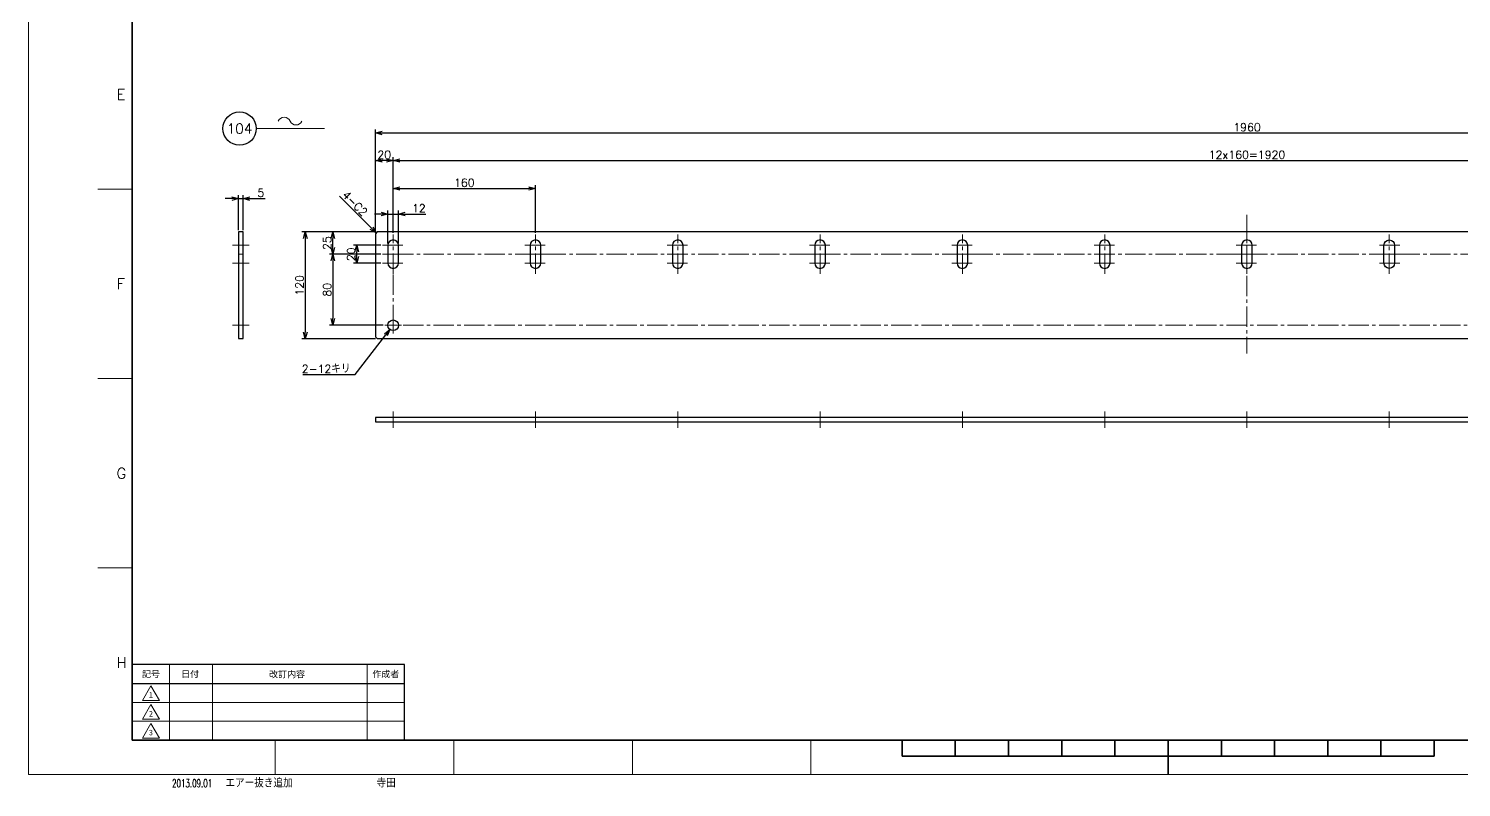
# Model space of a CAD drawing. Header units: millimetres. Extents: x 0 to 2485, y -14 to 1749.
# Drawn here: x 0 to 1611, y -14 to 839 of the extents above; entities that cross this region are included whole.
import ezdxf
from ezdxf import colors
from ezdxf.entities.mleader import LeaderData, LeaderLine
from ezdxf.enums import TextEntityAlignment as Align
from ezdxf.math import Vec2, Vec3

# ---------------------------------------------------------------- set-up
doc = ezdxf.new("R2010")
doc.units = ezdxf.units.MM
doc.header["$LTSCALE"] = 1.2
doc.header["$PDMODE"] = 99
doc.header["$PDSIZE"] = 1
doc.linetypes.add('CENTER2', pattern=[28.575, 19.05, -3.175, 3.175, -3.175])
for name, color, linetype, lineweight in [('05_CENTER', 4, 'CENTER2', 13), ('08_DIM', 3, 'Continuous', 13), ('90_FRAME', 5, 'Continuous', 35)]:
    doc.layers.add(name, color=color, linetype=linetype, lineweight=lineweight)
doc.layers.add('10_DRAFT', color=8, linetype='Continuous', lineweight=0, plot=False)
doc.layers.add('91_BLANK', color=5, linetype='Continuous', lineweight=0, plot=False)
doc.styles.add('KSS_TXT', font='txt.shx', dxfattribs={"bigfont": 'extfont2.shx'})
doc.styles.add('MS_G', font='MS Gothic.ttf')
doc.styles.get("Standard").update_dxf_attribs({"font": 'txt.shx', "bigfont": 'extfont2.shx'})
doc.styles.add('表題用', font='MS PGothic.ttf')
doc.dimstyles.new('KSS_DIM', dxfattribs={"dimscale": 3, "dimtxt": 3, "dimasz": 2.5, "dimexe": 1.25, "dimexo": 0.625, "dimtad": 1, "dimdsep": 46, "dimtxsty": 'KSS_TXT', "dimblk": 'OPEN30', "dimcen": 0, "dimazin": 2, "dimtfac": 0.75, "dimtmove": 0, "dimatfit": 3, "dimldrblk": 'OPEN30', "dimfxl": 1.25, "dimtolj": 1, "dimarcsym": 0})
doc.dimstyles.new('KSS_DIM$3', dxfattribs={"dimscale": 3, "dimtxt": 3, "dimasz": 2.5, "dimexe": 1.25, "dimexo": 0.625, "dimtad": 1, "dimtih": 1, "dimtoh": 1, "dimdsep": 46, "dimtxsty": 'KSS_TXT', "dimblk": 'OPEN30', "dimcen": 0, "dimazin": 2, "dimtfac": 0.75, "dimtofl": 0, "dimtmove": 0, "dimatfit": 3, "dimldrblk": 'OPEN30', "dimfxl": 1.25, "dimtolj": 1, "dimarcsym": 0})

# ---------------------------------------------------------------- blocks, each defined once
blk = doc.blocks.new('AM_BALLOON1')
at = {"transparency": 16777216}
blk.add_circle((0, 0), 5, dxfattribs=at)
blk.add_attdef('B_NUMBER', text='', height=3, dxfattribs=at).set_placement((0, 0), align=Align.MIDDLE_CENTER)
blk = doc.blocks.new('_OPEN')
at = {"color": 0, "linetype": 'ByBlock'}
for p, q in [((-1, 0.17), (0, 0)), ((0, 0), (-1, -0.17)), ((0, 0), (-1, 0))]:
    blk.add_line(p, q, dxfattribs=at)
blk = doc.blocks.new('_Open30')
at = {"color": 0, "linetype": 'ByBlock', "lineweight": -2}
for p, q in [((-1, 0.27), (0, 0)), ((0, 0), (-1, -0.27)), ((0, 0), (-1, 0))]:
    blk.add_line(p, q, dxfattribs=at)
blk = doc.blocks.new('*D161')
at = {"layer": '08_DIM', "color": 0, "lineweight": -2, "transparency": 16777216}
for p, q in [((228.6, 647.8), (221.1, 647.8)), ((236.1, 612.1), (236.1, 651.5)), ((236.1, 647.8), (241.1, 647.8)), ((241.1, 612.1), (241.1, 651.5)), ((248.6, 647.8), (265.9, 647.8))]:
    blk.add_line(p, q, dxfattribs=at)
at = {"layer": 'Defpoints', "color": 0, "transparency": 16777216}
for p in [(241.1, 647.8), (236.1, 610.2), (241.1, 610.2)]:
    blk.add_point(p, dxfattribs=at)
at = {"layer": '08_DIM', "color": 0, "lineweight": -2, "transparency": 16777216, "xscale": 7.5, "yscale": 7.5, "zscale": 7.5}
blk.add_blockref('_Open30', (236.1, 647.8), dxfattribs=at)
at = {"layer": '08_DIM', "color": 0, "lineweight": -2, "transparency": 16777216, "xscale": 7.5, "yscale": 7.5, "zscale": 7.5, "rotation": 180}
blk.add_blockref('_Open30', (241.1, 647.8), dxfattribs=at)
at = {"layer": '08_DIM', "color": 0, "transparency": 16777216, "insert": (261, 654.2), "char_height": 9, "attachment_point": 5, "style": 'KSS_TXT'}
blk.add_mtext('\\A1;5', dxfattribs=at)
blk = doc.blocks.new('*D164')
at = {"layer": '08_DIM', "color": 0, "lineweight": -2, "transparency": 16777216}
for p, q in [((389.9, 610.2), (307.3, 610.2)), ((311, 602.7), (311, 497.7)), ((389.9, 490.2), (307.3, 490.2))]:
    blk.add_line(p, q, dxfattribs=at)
at = {"layer": 'Defpoints', "color": 0, "transparency": 16777216}
for p in [(391.8, 610.2), (311, 490.2), (391.8, 490.2)]:
    blk.add_point(p, dxfattribs=at)
at = {"layer": '08_DIM', "color": 0, "lineweight": -2, "transparency": 16777216, "xscale": 7.5, "yscale": 7.5, "zscale": 7.5}
for p, rotation in [((311, 610.2), 90), ((311, 490.2), 270)]:
    blk.add_blockref('_Open30', p, dxfattribs=dict(at, rotation=rotation))
at = {"layer": '08_DIM', "color": 0, "transparency": 16777216, "insert": (304.6, 550.2), "char_height": 9, "attachment_point": 5, "rotation": 90, "style": 'KSS_TXT'}
blk.add_mtext('\\A1;120', dxfattribs=at)
blk = doc.blocks.new('*D165')
at = {"layer": '08_DIM', "color": 0, "lineweight": -2, "transparency": 16777216}
for p, q in [((395.9, 585.2), (338.2, 585.2)), ((342, 577.7), (342, 512.7)), ((398.6, 505.2), (338.2, 505.2))]:
    blk.add_line(p, q, dxfattribs=at)
at = {"layer": 'Defpoints', "color": 0, "transparency": 16777216}
for p in [(397.8, 585.2), (342, 505.2), (400.4, 505.2)]:
    blk.add_point(p, dxfattribs=at)
at = {"layer": '08_DIM', "color": 0, "lineweight": -2, "transparency": 16777216, "xscale": 7.5, "yscale": 7.5, "zscale": 7.5}
for p, rotation in [((342, 585.2), 90), ((342, 505.2), 270)]:
    blk.add_blockref('_Open30', p, dxfattribs=dict(at, rotation=rotation))
at = {"layer": '08_DIM', "color": 0, "transparency": 16777216, "insert": (335.6, 545.2), "char_height": 9, "attachment_point": 5, "rotation": 90, "style": 'KSS_TXT'}
blk.add_mtext('\\A1;80', dxfattribs=at)
blk = doc.blocks.new('*D166')
at = {"layer": '08_DIM', "color": 0, "lineweight": -2, "transparency": 16777216}
for p, q in [((389.9, 610.2), (338.2, 610.2)), ((342, 592.7), (342, 602.7)), ((395.9, 585.2), (338.2, 585.2))]:
    blk.add_line(p, q, dxfattribs=at)
at = {"layer": 'Defpoints', "color": 0, "transparency": 16777216}
for p in [(342, 610.2), (391.8, 610.2), (397.8, 585.2)]:
    blk.add_point(p, dxfattribs=at)
at = {"layer": '08_DIM', "color": 0, "lineweight": -2, "transparency": 16777216, "xscale": 7.5, "yscale": 7.5, "zscale": 7.5}
for p, rotation in [((342, 610.2), 90), ((342, 585.2), 270)]:
    blk.add_blockref('_Open30', p, dxfattribs=dict(at, rotation=rotation))
at = {"layer": '08_DIM', "color": 0, "transparency": 16777216, "insert": (335.6, 597.7), "char_height": 9, "attachment_point": 5, "rotation": 90, "style": 'KSS_TXT'}
blk.add_mtext('\\A1;25', dxfattribs=at)
blk = doc.blocks.new('*D167')
at = {"layer": '08_DIM', "color": 0, "lineweight": -2, "transparency": 16777216}
for p, q in [((409.8, 609.1), (409.8, 662.8)), ((569.8, 609.1), (569.8, 662.8)), ((417.3, 659.1), (562.3, 659.1))]:
    blk.add_line(p, q, dxfattribs=at)
at = {"layer": 'Defpoints', "color": 0, "transparency": 16777216}
for p in [(569.8, 659.1), (409.8, 607.2), (569.8, 607.2)]:
    blk.add_point(p, dxfattribs=at)
at = {"layer": '08_DIM', "color": 0, "lineweight": -2, "transparency": 16777216, "xscale": 7.5, "yscale": 7.5, "zscale": 7.5, "rotation": 180}
blk.add_blockref('_Open30', (409.8, 659.1), dxfattribs=at)
at = {"layer": '08_DIM', "color": 0, "lineweight": -2, "transparency": 16777216, "xscale": 7.5, "yscale": 7.5, "zscale": 7.5}
blk.add_blockref('_Open30', (569.8, 659.1), dxfattribs=at)
at = {"layer": '08_DIM', "color": 0, "transparency": 16777216, "insert": (489.8, 665.5), "char_height": 9, "attachment_point": 5, "style": 'KSS_TXT'}
blk.add_mtext('\\A1;160', dxfattribs=at)
blk = doc.blocks.new('*D168')
at = {"layer": '08_DIM', "color": 0, "lineweight": -2, "transparency": 16777216}
for p, q in [((389.8, 610.1), (389.8, 725.3)), ((2349.8, 610.1), (2349.8, 725.3)), ((397.3, 721.6), (2342.3, 721.6))]:
    blk.add_line(p, q, dxfattribs=at)
at = {"layer": 'Defpoints', "color": 0, "transparency": 16777216}
for p in [(2349.8, 721.6), (389.8, 608.2), (2349.8, 608.2)]:
    blk.add_point(p, dxfattribs=at)
at = {"layer": '08_DIM', "color": 0, "lineweight": -2, "transparency": 16777216, "xscale": 7.5, "yscale": 7.5, "zscale": 7.5, "rotation": 180}
blk.add_blockref('_Open30', (389.8, 721.6), dxfattribs=at)
at = {"layer": '08_DIM', "color": 0, "lineweight": -2, "transparency": 16777216, "xscale": 7.5, "yscale": 7.5, "zscale": 7.5}
blk.add_blockref('_Open30', (2349.8, 721.6), dxfattribs=at)
at = {"layer": '08_DIM', "color": 0, "transparency": 16777216, "insert": (1369.8, 728), "char_height": 9, "attachment_point": 5, "style": 'KSS_TXT'}
blk.add_mtext('\\A1;1960', dxfattribs=at)
blk = doc.blocks.new('*D169')
at = {"layer": '08_DIM', "color": 0, "lineweight": -2, "transparency": 16777216}
for p, q in [((409.8, 609.1), (409.8, 694.3)), ((2329.8, 609.1), (2329.8, 694.3)), ((417.3, 690.6), (2322.3, 690.6))]:
    blk.add_line(p, q, dxfattribs=at)
at = {"layer": 'Defpoints', "color": 0, "transparency": 16777216}
for p in [(2329.8, 690.6), (409.8, 607.2), (2329.8, 607.2)]:
    blk.add_point(p, dxfattribs=at)
at = {"layer": '08_DIM', "color": 0, "lineweight": -2, "transparency": 16777216, "xscale": 7.5, "yscale": 7.5, "zscale": 7.5, "rotation": 180}
blk.add_blockref('_Open30', (409.8, 690.6), dxfattribs=at)
at = {"layer": '08_DIM', "color": 0, "lineweight": -2, "transparency": 16777216, "xscale": 7.5, "yscale": 7.5, "zscale": 7.5}
blk.add_blockref('_Open30', (2329.8, 690.6), dxfattribs=at)
at = {"layer": '08_DIM', "color": 0, "transparency": 16777216, "insert": (1369.8, 697), "char_height": 9, "attachment_point": 5, "style": 'KSS_TXT'}
blk.add_mtext('\\A1;12x160=1920', dxfattribs=at)
blk = doc.blocks.new('*D170')
at = {"layer": '08_DIM', "color": 0, "lineweight": -2, "transparency": 16777216}
for p, q in [((389.8, 610.1), (389.8, 694.3)), ((409.8, 609.1), (409.8, 694.3)), ((402.3, 690.6), (397.3, 690.6))]:
    blk.add_line(p, q, dxfattribs=at)
at = {"layer": 'Defpoints', "color": 0, "transparency": 16777216}
for p in [(389.8, 690.6), (389.8, 608.2), (409.8, 607.2)]:
    blk.add_point(p, dxfattribs=at)
at = {"layer": '08_DIM', "color": 0, "lineweight": -2, "transparency": 16777216, "xscale": 7.5, "yscale": 7.5, "zscale": 7.5, "rotation": 180}
blk.add_blockref('_Open30', (389.8, 690.6), dxfattribs=at)
at = {"layer": '08_DIM', "color": 0, "lineweight": -2, "transparency": 16777216, "xscale": 7.5, "yscale": 7.5, "zscale": 7.5}
blk.add_blockref('_Open30', (409.8, 690.6), dxfattribs=at)
at = {"layer": '08_DIM', "color": 0, "transparency": 16777216, "insert": (399.8, 697), "char_height": 9, "attachment_point": 5, "style": 'KSS_TXT'}
blk.add_mtext('\\A1;20', dxfattribs=at)
blk = doc.blocks.new('*D171')
at = {"layer": '08_DIM', "color": 0, "lineweight": -2, "transparency": 16777216}
for p, q in [((395.9, 595.2), (365.2, 595.2)), ((368.9, 582.7), (368.9, 587.7)), ((395.9, 575.2), (365.2, 575.2))]:
    blk.add_line(p, q, dxfattribs=at)
at = {"layer": 'Defpoints', "color": 0, "transparency": 16777216}
for p in [(368.9, 595.2), (397.8, 595.2), (397.8, 575.2)]:
    blk.add_point(p, dxfattribs=at)
at = {"layer": '08_DIM', "color": 0, "lineweight": -2, "transparency": 16777216, "xscale": 7.5, "yscale": 7.5, "zscale": 7.5}
for p, rotation in [((368.9, 595.2), 90), ((368.9, 575.2), 270)]:
    blk.add_blockref('_Open30', p, dxfattribs=dict(at, rotation=rotation))
at = {"layer": '08_DIM', "color": 0, "transparency": 16777216, "insert": (362.6, 585.2), "char_height": 9, "attachment_point": 5, "rotation": 90, "style": 'KSS_TXT'}
blk.add_mtext('\\A1;20', dxfattribs=at)
blk = doc.blocks.new('*D172')
at = {"layer": '08_DIM', "color": 0, "lineweight": -2, "transparency": 16777216}
for p, q in [((396.3, 630.4), (388.8, 630.4)), ((403.8, 597.1), (403.8, 634.2)), ((403.8, 630.4), (415.8, 630.4)), ((415.8, 597.1), (415.8, 634.2)), ((423.3, 630.4), (446.5, 630.4))]:
    blk.add_line(p, q, dxfattribs=at)
at = {"layer": 'Defpoints', "color": 0, "transparency": 16777216}
for p in [(415.8, 630.4), (403.8, 595.2), (415.8, 595.2)]:
    blk.add_point(p, dxfattribs=at)
at = {"layer": '08_DIM', "color": 0, "lineweight": -2, "transparency": 16777216, "xscale": 7.5, "yscale": 7.5, "zscale": 7.5}
blk.add_blockref('_Open30', (403.8, 630.4), dxfattribs=at)
at = {"layer": '08_DIM', "color": 0, "lineweight": -2, "transparency": 16777216, "xscale": 7.5, "yscale": 7.5, "zscale": 7.5, "rotation": 180}
blk.add_blockref('_Open30', (415.8, 630.4), dxfattribs=at)
at = {"layer": '08_DIM', "color": 0, "transparency": 16777216, "insert": (438.7, 636.8), "char_height": 9, "attachment_point": 5, "style": 'KSS_TXT'}
blk.add_mtext('\\A1;12', dxfattribs=at)
blk = doc.blocks.new('*D181')
at = {"layer": '08_DIM', "color": 0, "lineweight": -2, "transparency": 16777216}
for p, q in [((367, 449.8), (401.5, 494.5)), ((308.4, 449.8), (367, 449.8))]:
    blk.add_line(p, q, dxfattribs=at)
at = {"layer": 'Defpoints', "color": 0, "transparency": 16777216}
for p in [(406.1, 500.5), (413.4, 510)]:
    blk.add_point(p, dxfattribs=at)
at = {"layer": '08_DIM', "color": 0, "lineweight": -2, "transparency": 16777216, "xscale": 7.5, "yscale": 7.5, "zscale": 7.5, "rotation": 52.30226852252392}
blk.add_blockref('_Open30', (406.1, 500.5), dxfattribs=at)
at = {"layer": '08_DIM', "color": 0, "transparency": 16777216, "insert": (334.5, 456.2), "char_height": 9, "attachment_point": 5, "style": 'KSS_TXT'}
blk.add_mtext('\\A1;2-12キリ', dxfattribs=at)
blk = doc.blocks.new('*D182')
at = {"layer": '08_DIM', "color": 0, "lineweight": -2, "transparency": 16777216}
blk.add_line((385.5, 614.5), (349.4, 650.6), dxfattribs=at)
at = {"layer": 'Defpoints', "color": 0, "transparency": 16777216}
for p in [(333.9, 666.1), (333.9, 666.1), (390.8, 609.2)]:
    blk.add_point(p, dxfattribs=at)
at = {"layer": '08_DIM', "color": 0, "lineweight": -2, "transparency": 16777216, "xscale": 7.5, "yscale": 7.5, "zscale": 7.5, "rotation": 315}
blk.add_blockref('_Open30', (390.8, 609.2), dxfattribs=at)
at = {"layer": '08_DIM', "color": 0, "transparency": 16777216, "insert": (366.9, 642.2), "char_height": 9, "attachment_point": 5, "rotation": 315, "style": 'KSS_TXT'}
blk.add_mtext('\\A1;4-C2', dxfattribs=at)
blk = doc.blocks.new('p1ba05')
for centre, start, end in [((-2.95, 0.29), 24.2276, 155.5758), ((0, 1.62), 204.2276, 335.5758)]:
    blk.add_arc(centre, 1.62, start, end)

msp = doc.modelspace()

# ---------------------------------------------------------------- linework, layer by layer
at = {"color": 0}
for points in [[(241.106, 610.223), (236.106, 610.223), (236.106, 490.223), (241.106, 490.223)], [(391.777, 490.223), (2347.777, 490.223), (2349.777, 492.223), (2349.777, 608.223), (2347.777, 610.223), (391.777, 610.223), (389.777, 608.223), (389.777, 492.223)], [(389.777, 401.594), (389.777, 396.594), (2349.777, 396.594), (2349.777, 401.594)]]:
    msp.add_lwpolyline(points, close=True, dxfattribs=at)
for points in [[(403.777, 595.223), (403.777, 575.223, 1), (415.777, 575.223), (415.777, 595.223, 1)], [(563.777, 595.223), (563.777, 575.223, 1), (575.777, 575.223), (575.777, 595.223, 1)], [(723.777, 595.223), (723.777, 575.223, 1), (735.777, 575.223), (735.777, 595.223, 1)], [(883.777, 595.223), (883.777, 575.223, 1), (895.777, 575.223), (895.777, 595.223, 1)], [(1043.777, 595.223), (1043.777, 575.223, 1), (1055.777, 575.223), (1055.777, 595.223, 1)], [(1203.777, 595.223), (1203.777, 575.223, 1), (1215.777, 575.223), (1215.777, 595.223, 1)], [(1363.777, 595.223), (1363.777, 575.223, 1), (1375.777, 575.223), (1375.777, 595.223, 1)], [(1535.777, 595.223), (1535.777, 575.223, -1), (1523.777, 575.223), (1523.777, 595.223, -1)]]:
    msp.add_lwpolyline(points, format="xyb", close=True, dxfattribs=at)
msp.add_circle((409.777, 505.223), 6, dxfattribs=at)
at = {"layer": '05_CENTER'}
for p, q in [((1369.777, 629.409), (1369.777, 473.418)), ((409.777, 563.223), (409.777, 607.223)), ((569.777, 563.223), (569.777, 607.223)), ((729.777, 563.223), (729.777, 607.223)), ((889.777, 563.223), (889.777, 607.223)), ((1049.777, 563.223), (1049.777, 607.223)), ((1209.777, 563.223), (1209.777, 607.223)), ((1369.777, 563.223), (1369.777, 607.223)), ((1529.777, 563.223), (1529.777, 607.223)), ((229.308, 595.223), (247.817, 595.223)), ((397.777, 595.223), (421.777, 595.223)), ((397.777, 585.223), (421.777, 585.223)), ((557.777, 595.223), (581.777, 595.223)), ((557.777, 585.223), (581.777, 585.223)), ((717.777, 595.223), (741.777, 595.223)), ((717.777, 585.223), (741.777, 585.223)), ((877.777, 595.223), (901.777, 595.223)), ((877.777, 585.223), (901.777, 585.223)), ((1037.777, 595.223), (1061.777, 595.223)), ((1037.777, 585.223), (1061.777, 585.223)), ((1197.777, 595.223), (1221.777, 595.223)), ((1197.777, 585.223), (1221.777, 585.223)), ((1357.777, 595.223), (1381.777, 595.223)), ((1357.777, 585.223), (1381.777, 585.223)), ((1541.777, 595.223), (1517.777, 595.223)), ((1541.777, 585.223), (1517.777, 585.223)), ((229.308, 575.223), (247.817, 575.223)), ((397.777, 575.223), (421.777, 575.223)), ((557.777, 575.223), (581.777, 575.223)), ((717.777, 575.223), (741.777, 575.223)), ((877.777, 575.223), (901.777, 575.223)), ((1037.777, 575.223), (1061.777, 575.223)), ((1197.777, 575.223), (1221.777, 575.223)), ((1357.777, 575.223), (1381.777, 575.223)), ((1541.777, 575.223), (1517.777, 575.223)), ((229.308, 505.223), (247.817, 505.223)), ((419.118, 505.223), (400.436, 505.223)), ((409.777, 495.882), (409.777, 514.564)), ((409.777, 389.796), (409.777, 408.305)), ((569.777, 389.796), (569.777, 408.305)), ((729.777, 389.796), (729.777, 408.305)), ((889.777, 389.796), (889.777, 408.305)), ((1049.777, 389.796), (1049.777, 408.305)), ((1209.777, 389.796), (1209.777, 408.305)), ((1369.777, 389.796), (1369.777, 408.305)), ((1529.777, 389.796), (1529.777, 408.305))]:
    msp.add_line(p, q, dxfattribs=at)
msp.add_lwpolyline([(409.777, 585.223), (2329.777, 585.223), (2329.777, 505.223), (409.777, 505.223)], close=True, dxfattribs=at)
at = {"layer": '08_DIM'}
msp.add_line((255.911, 726.461), (332.61, 726.461), dxfattribs=at)
at = {"layer": '10_DRAFT'}
msp.add_line((236.106, 585.223), (241.106, 585.223), dxfattribs=at)
at = {"layer": '90_FRAME', "color": 4, "lineweight": 13}
for p, q in [((116.538, 658.301), (77.652, 658.301)), ((116.538, 445.309), (77.652, 445.309)), ((116.538, 232.318), (77.652, 232.318)), ((277.126, 0), (277.126, 38.712)), ((477.926, 0), (477.926, 38.712)), ((678.727, 0), (678.727, 38.712)), ((879.527, 0), (879.527, 38.712))]:
    msp.add_line(p, q, dxfattribs=at)
at = {"layer": '90_FRAME', "color": 0, "lineweight": 13}
for p, q in [((158.538, 38.712), (158.538, 123.569)), ((206.538, 38.712), (206.538, 123.569)), ((380.538, 38.712), (380.538, 123.569)), ((116.538, 81.141), (422.538, 81.141)), ((116.538, 59.926), (422.538, 59.926))]:
    msp.add_line(p, q, dxfattribs=at)
at = {"layer": '90_FRAME', "color": 0, "lineweight": 25}
msp.add_line((116.538, 102.355), (422.538, 102.355), dxfattribs=at)
at = {"layer": '90_FRAME'}
for p, q in [((982.006, 20.765), (982.006, 38.712)), ((1041.83, 20.765), (1041.83, 38.712)), ((1101.654, 20.765), (1101.654, 38.712)), ((1161.479, 20.765), (1161.479, 38.712)), ((1221.303, 20.765), (1221.303, 38.712)), ((1281.127, 0), (1281.127, 38.712)), ((1340.952, 20.765), (1340.952, 38.712)), ((1400.776, 20.765), (1400.776, 38.712)), ((1460.6, 20.765), (1460.6, 38.712)), ((1520.424, 20.765), (1520.424, 38.712)), ((1580.249, 20.765), (1580.249, 38.712)), ((982.006, 20.765), (1580.249, 20.765))]:
    msp.add_line(p, q, dxfattribs=at)
msp.add_lwpolyline([(116.538, 38.712), (2445.717, 38.712), (2445.717, 1703.874), (116.538, 1703.874)], close=True, dxfattribs=at)
at = {"layer": '90_FRAME', "color": 0, "lineweight": 25}
msp.add_lwpolyline([(116.538, 38.712), (422.538, 38.712), (422.538, 123.569), (116.538, 123.569)], close=True, dxfattribs=at)
at = {"layer": '90_FRAME', "color": 0, "lineweight": 13}
for points in [[(127.991, 83.394), (137.538, 99.929), (147.084, 83.394), (127.991, 83.394)], [(127.991, 62.179), (137.538, 78.714), (147.084, 62.179), (127.991, 62.179)], [(127.991, 40.965), (137.538, 57.5), (147.084, 40.965), (127.991, 40.965)]]:
    msp.add_lwpolyline(points, dxfattribs=at)
at = {"layer": '91_BLANK'}
msp.add_lwpolyline([(0, 0), (2484.603, 0), (2484.603, 1748.759), (0, 1748.759)], close=True, dxfattribs=at)

# ---------------------------------------------------------------- block references
at = {"layer": '08_DIM', "xscale": 4.5, "yscale": 4.5, "zscale": 4.5}
msp.add_blockref('p1ba05', (300.548, 730.564), dxfattribs=at)

# ---------------------------------------------------------------- texts
at = {"layer": '90_FRAME', "color": 0, "lineweight": 13, "style": 'KSS_TXT'}
for s, p in [('E', (98.872, 764.797)), ('F', (98.872, 551.805)), ('G', (98.872, 338.814)), ('H', (98.872, 125.822))]:
    msp.add_text(s, height=12, dxfattribs=at).set_placement(p, align=Align.MIDDLE_LEFT)
at = {"layer": '90_FRAME', "color": 0, "style": '表題用'}
for s, p in [('記号', (137.538, 112.962)), ('日付', (181.507, 112.962)), ('作成者', (401.538, 112.962))]:
    msp.add_text(s, height=7.2, dxfattribs=at).set_placement(p, align=Align.MIDDLE_CENTER)
msp.add_text('改訂内容', height=7.2, dxfattribs=at).set_placement((290.538, 112.962), align=Align.MIDDLE)
at = {"layer": '90_FRAME', "color": 0, "lineweight": 13, "style": 'MS_G'}
for s, p in [('1', (137.538, 89.626)), ('2', (137.538, 68.412)), ('3', (137.538, 47.198))]:
    msp.add_text(s, height=6.364, dxfattribs=at).set_placement(p, align=Align.MIDDLE)
at = {"layer": '90_FRAME', "color": 3, "lineweight": 13, "width": 0.65}
msp.add_text('2013.09.01', height=9, dxfattribs=at).set_placement((161.226, -14.399))
at = {"layer": '90_FRAME', "color": 3, "lineweight": 13}
for s, p in [('エアー抜き追加', (221.201, -14.399)), ('寺田', (391.111, -14.399))]:
    msp.add_text(s, height=9, dxfattribs=at).set_placement(p)

# ---------------------------------------------------------------- dimensions: what is measured, and where the dimension line sits
at = {"layer": '08_DIM'}
for base, p1, p2, picture, middle in [((2349.777, 721.585), (389.777, 608.223), (2349.777, 608.223), '*D168', (1369.777, 727.96)), ((389.777, 690.583), (409.777, 607.223), (389.777, 608.223), '*D170', (399.777, 696.958)), ((569.777, 659.093), (409.777, 607.223), (569.777, 607.223), '*D167', (489.777, 665.468)), ((241.106, 647.782), (236.106, 610.223), (241.106, 610.223), '*D161', (260.981, 654.157)), ((415.777, 630.447), (403.777, 595.223), (415.777, 595.223), '*D172', (438.652, 636.822))]:
    dim = msp.add_linear_dim(base=base, p1=p1, p2=p2, dimstyle='KSS_DIM', dxfattribs=at)
    dim.commit()
    dim.dimension.update_dxf_attribs({"geometry": picture, "text_midpoint": middle})
dim = msp.add_linear_dim(base=(2329.777, 690.583), p1=(409.777, 607.223), p2=(2329.777, 607.223), text='12x160=<>', dimstyle='KSS_DIM', dxfattribs=at)
dim.commit()
dim.dimension.update_dxf_attribs({"geometry": '*D169', "text_midpoint": (1369.777, 696.958)})
dim = msp.add_aligned_dim(p1=(390.777, 609.223), p2=(333.924, 666.077), distance=0, text='4-C2', dimstyle='KSS_DIM', override={"dimse1": 1, "dimse2": 1, "dimsd2": 1, "dimarcsym": 1}, dxfattribs=at)
dim.commit()
dim.dimension.update_dxf_attribs({"geometry": '*D182', "text_midpoint": (366.858, 642.158)})
for base, p1, p2, picture, middle in [((311.018, 490.223), (391.777, 610.223), (391.777, 490.223), '*D164', (304.643, 550.223)), ((368.946, 595.223), (397.777, 575.223), (397.777, 595.223), '*D171', (362.571, 585.223))]:
    dim = msp.add_linear_dim(base=base, p1=p1, p2=p2, angle=90, dimstyle='KSS_DIM', dxfattribs=at)
    dim.commit()
    dim.dimension.update_dxf_attribs({"geometry": picture, "text_midpoint": middle})
for base, p2, picture, middle in [((341.993, 610.223), (391.777, 610.223), '*D166', (335.618, 597.723)), ((341.993, 505.223), (400.436, 505.223), '*D165', (335.618, 545.223))]:
    dim = msp.add_linear_dim(base=base, p1=(397.777, 585.223), p2=p2, angle=90, dimstyle='KSS_DIM', override={"dimscale": 3}, dxfattribs=at)
    dim.commit()
    dim.dimension.update_dxf_attribs({"geometry": picture, "text_midpoint": middle})
dim = msp.add_diameter_dim_2p(p1=(413.446, 509.971), p2=(406.108, 500.476), text='2-<>キリ', dimstyle='KSS_DIM$3', override={"dimpost": '<>', "dimtix": 1, "dimarcsym": 1}, dxfattribs=at)
dim.commit()
dim.dimension.update_dxf_attribs({"geometry": '*D181', "text_midpoint": (334.5, 449.84), "dimtype": 163})

# ---------------------------------------------------------------- leaders
ml = msp.add_multileader_block('Standard', dxfattribs=at)
ml.set_content('AM_BALLOON1', color=256, scale=3.75)
ml.set_attribute('B_NUMBER', '103', width=0)
ml.set_leader_properties(color=256, linetype='ByLayer', lineweight=-1)
ml.set_arrow_properties(name='OPEN')
ml.build(insert=Vec2(0, 0))
ml.multileader.update_dxf_attribs({"leader_type": 0, "has_dogleg": 0, "text_right_attachment_type": 6, "dogleg_length": 0, "arrow_head_size": 7.5, "scale": 2.5, "block_connection_type": 1})
ctx = ml.context
ctx.base_point, ctx.scale, ctx.char_height, ctx.arrow_head_size, ctx.landing_gap_size, ctx.plane_origin = Vec3(237.134, 1519.842), 2.5, 15, 7.5, 7.5, Vec3(237.134, 1519.842)
ctx.right_attachment, ctx.attachment_type = 6, 1
notes = []
notes.append((ctx, [(0, (0, 0, 0), (0, 0), (1, 0), 1, [])]))
ctx.block.insert = Vec3(237.134, 1519.842)
ml = msp.add_multileader_block('Standard', dxfattribs=at)
ml.set_content('AM_BALLOON1', color=256, scale=3.75)
ml.set_attribute('B_NUMBER', '104', width=0)
ml.set_leader_properties(color=256, linetype='ByLayer', lineweight=-1)
ml.set_arrow_properties(name='OPEN')
ml.build(insert=Vec2(0, 0))
ml.multileader.update_dxf_attribs({"leader_type": 0, "has_dogleg": 0, "text_right_attachment_type": 6, "dogleg_length": 0, "arrow_head_size": 7.5, "scale": 2.5, "block_connection_type": 1})
ctx = ml.context
ctx.base_point, ctx.scale, ctx.char_height, ctx.arrow_head_size, ctx.landing_gap_size, ctx.plane_origin = Vec3(237.134, 726.485), 2.5, 15, 7.5, 7.5, Vec3(237.134, 726.485)
ctx.right_attachment, ctx.attachment_type = 6, 1
notes.append((ctx, [(0, (0, 0, 0), (0, 0), (1, 0), 1, [])]))
ctx.block.insert = Vec3(237.134, 726.485)
for ctx, leaders in notes:
    for number, flags, end, landing, length, lines in leaders:
        leader = LeaderData()
        leader.index, (leader.has_last_leader_line, leader.has_dogleg_vector, leader.attachment_direction) = number, flags
        leader.last_leader_point, leader.dogleg_vector, leader.dogleg_length = Vec3(end), Vec3(landing), length
        for number, points, colour, breaks in lines:
            line = LeaderLine()
            line.index, line.vertices, line.color, line.breaks = number, Vec3.list(points), colors.encode_raw_color(colour), breaks
            leader.lines.append(line)
        ctx.leaders.append(leader)

doc.saveas('drawing.dxf')
